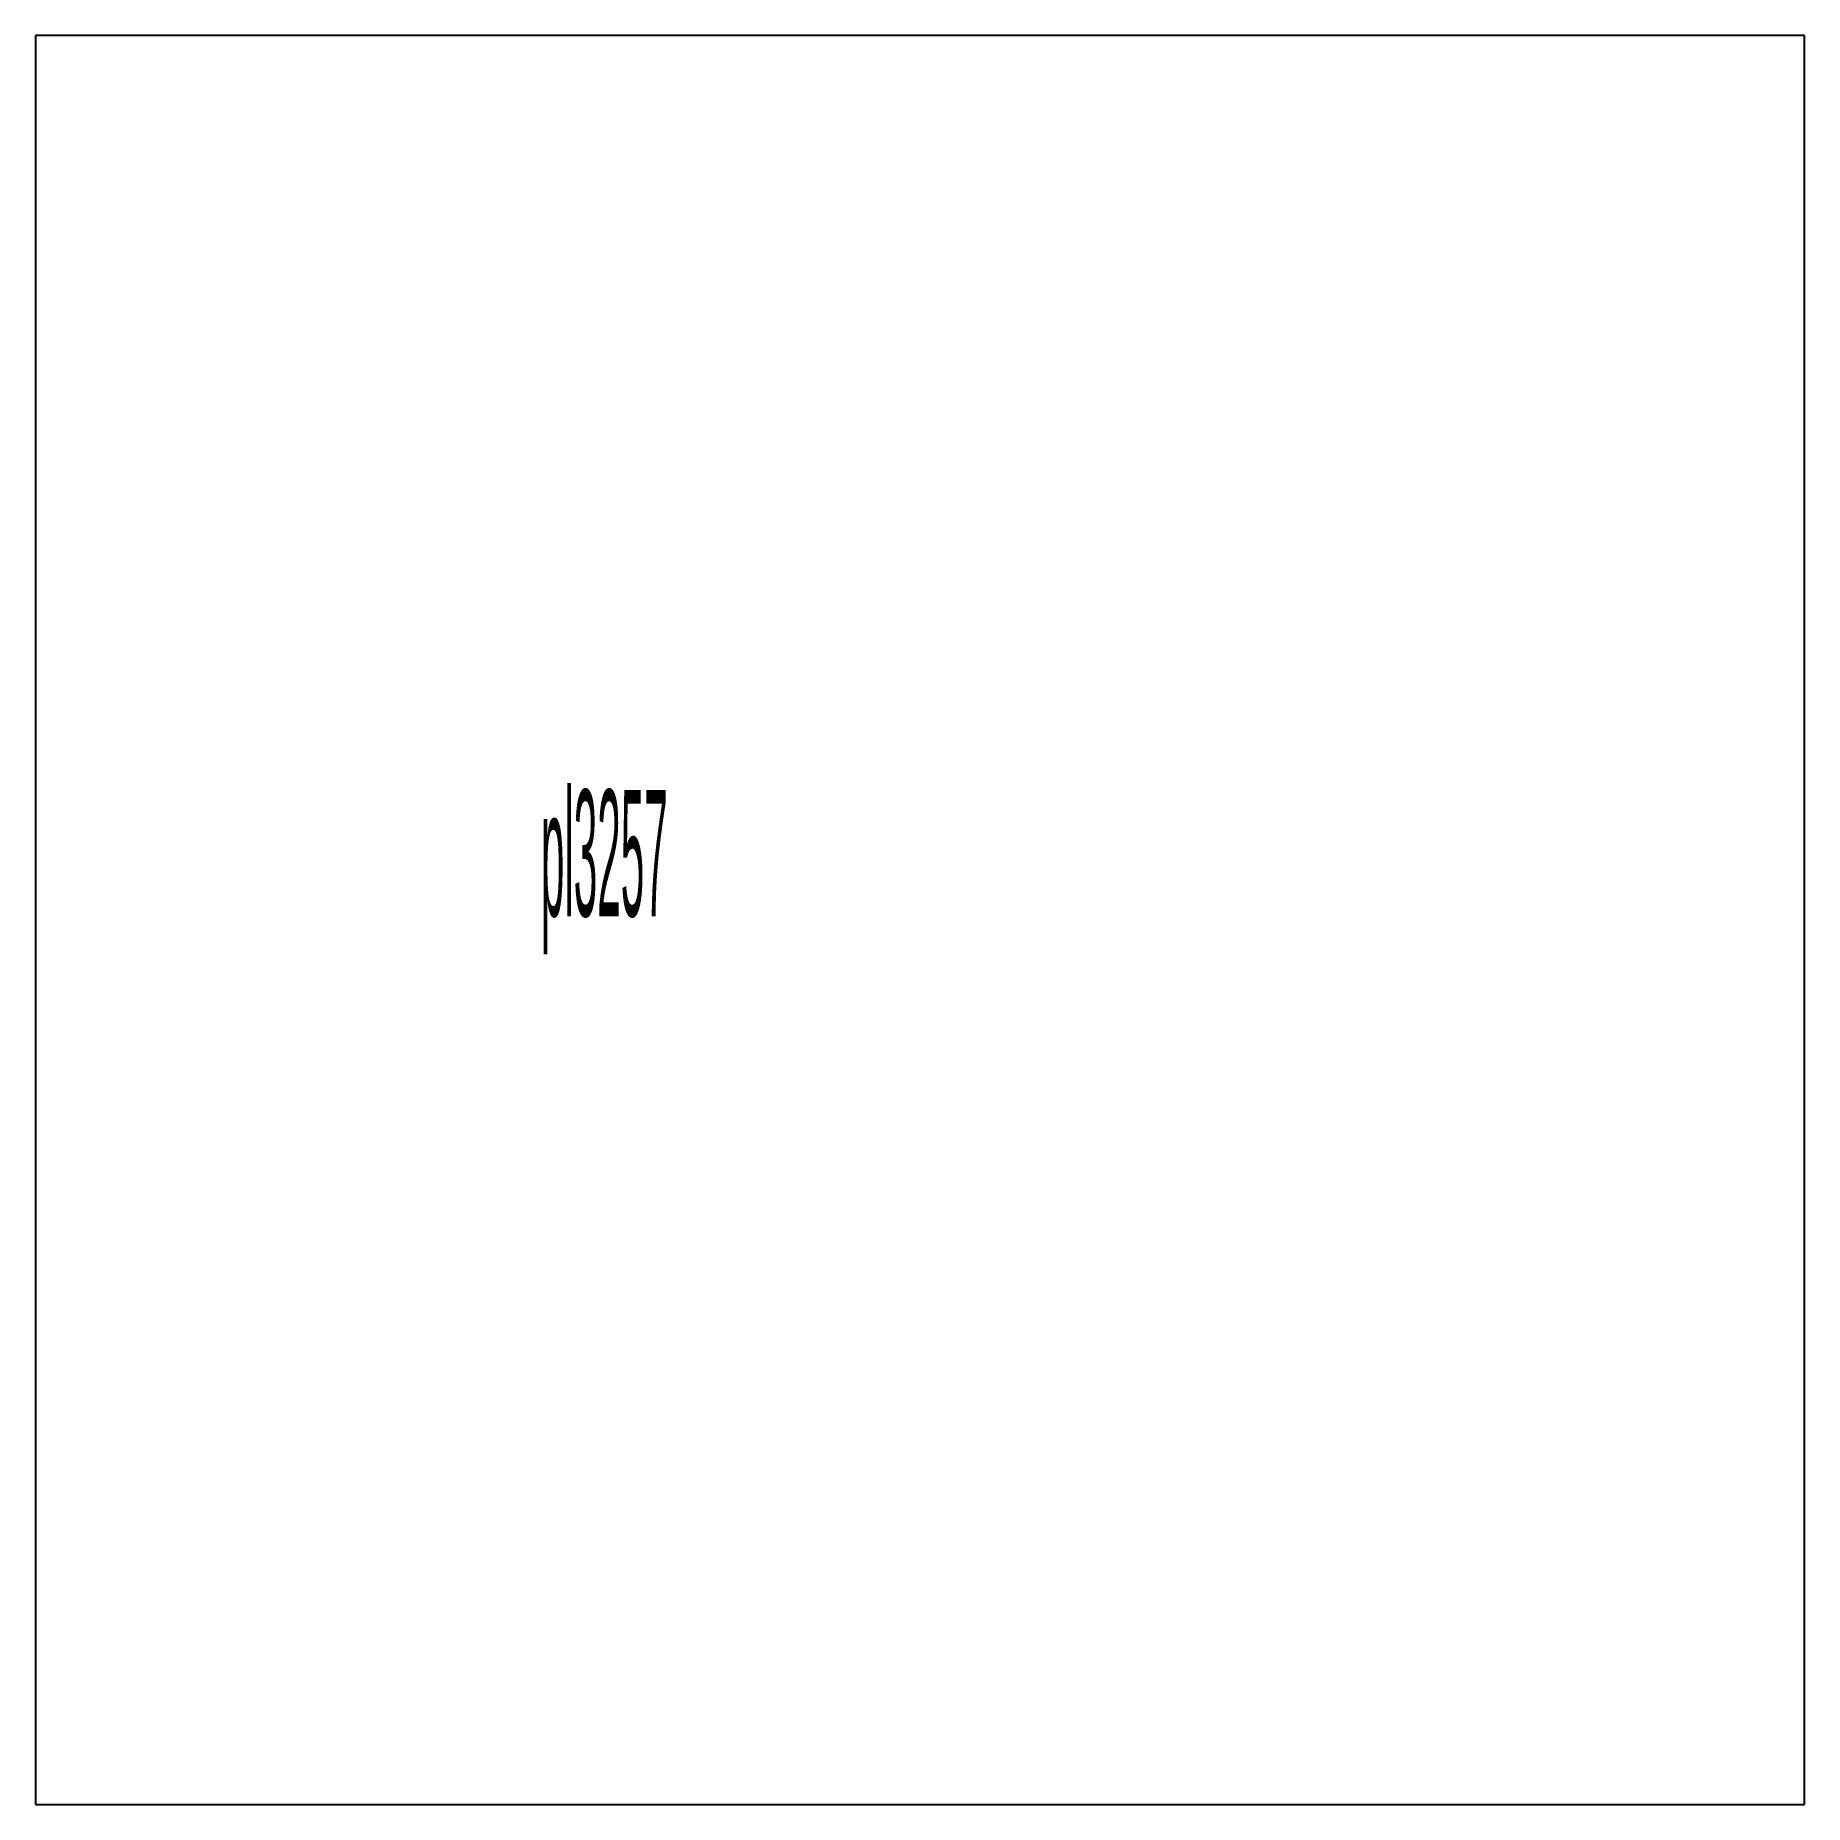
# Model space of a CAD drawing. Extents: x 0 to 3.5, y 0 to 3.5.
import ezdxf

# ---------------------------------------------------------------- set-up
doc = ezdxf.new("R2010")
doc.units = 0
doc.header["$MEASUREMENT"] = 0
doc.layers.add('BURN', color=1, linetype='CONTINUOUS')
doc.layers.add('SCRIBE', color=1, linetype='CONTINUOUS')

msp = doc.modelspace()

# ---------------------------------------------------------------- linework, layer by layer
at = {"layer": 'BURN'}
for p, q in [((3.499999, 3.5), (0, 3.5)), ((0, 3.5), (0, 0)), ((3.499999, 0), (3.499999, 3.5)), ((0, 0), (3.499999, 0))]:
    msp.add_line(p, q, dxfattribs=at)

# ---------------------------------------------------------------- texts
at = {"layer": 'SCRIBE', "width": 0.25}
msp.add_text('pl3257', height=0.25, dxfattribs=at).set_placement((0.999999, 1.7575))

doc.saveas('drawing.dxf')
